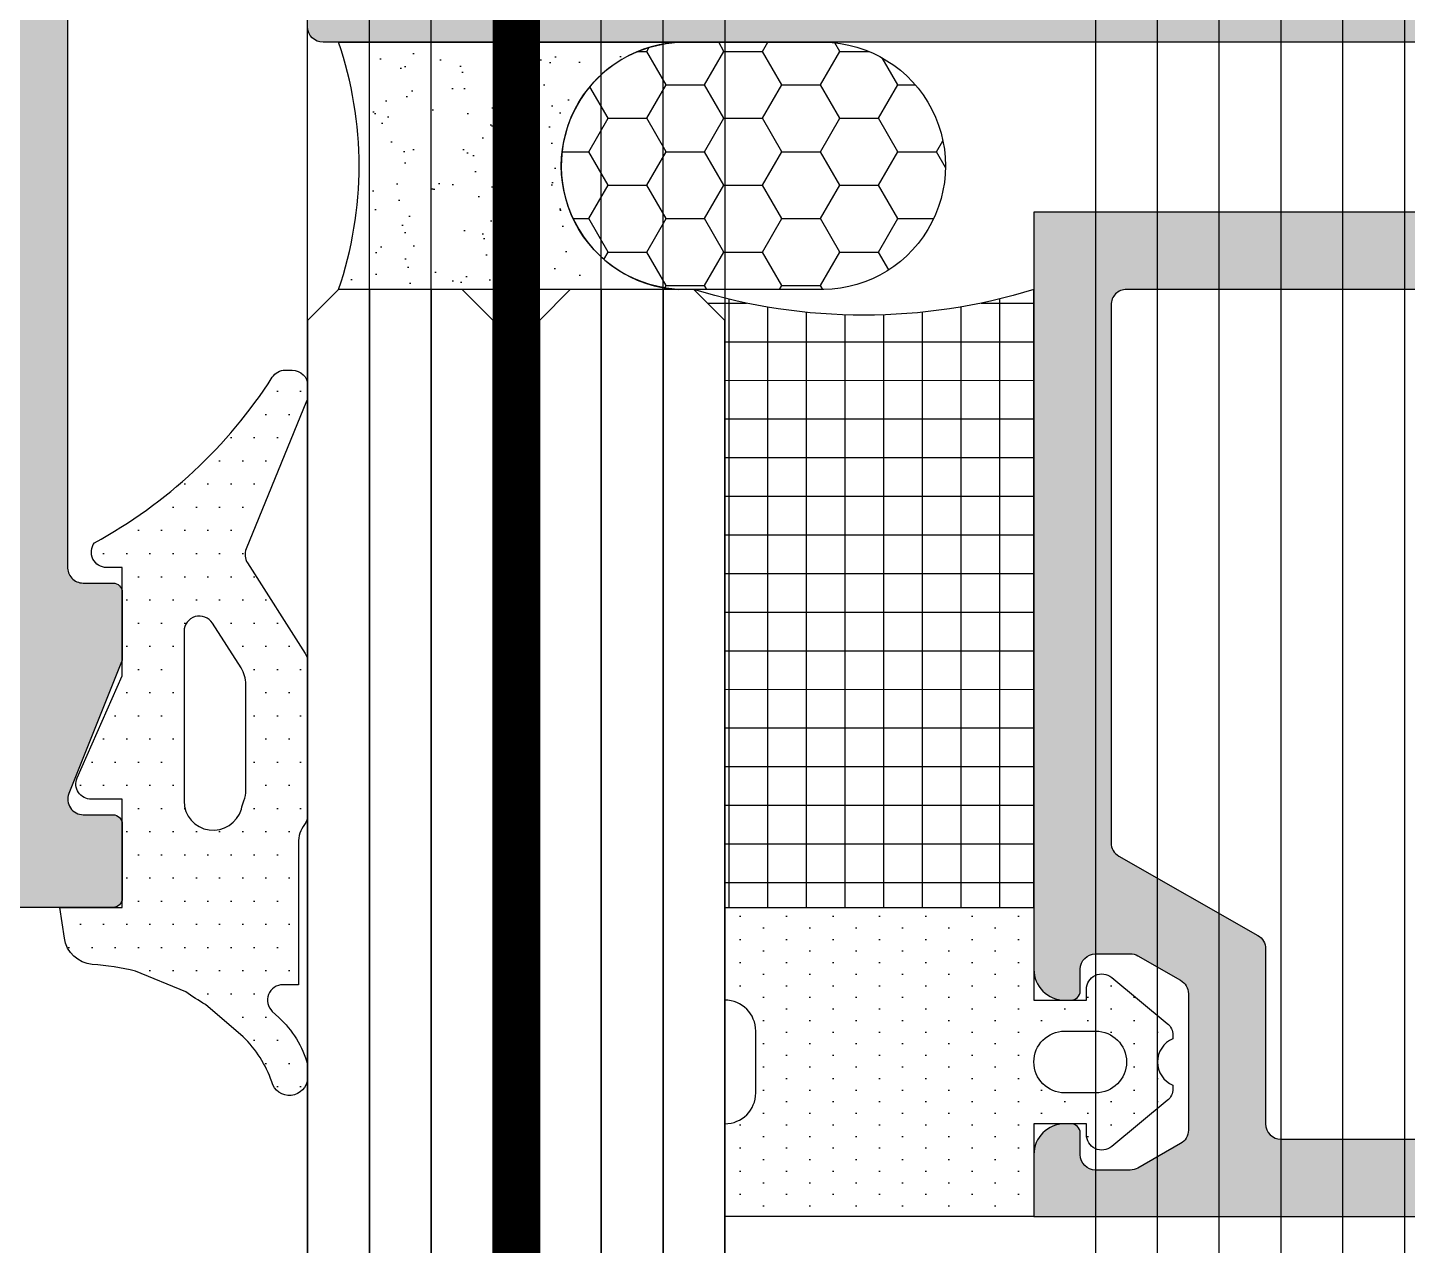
# Model space of a CAD drawing. Header units: millimetres. Extents: x 12351878 to 12381578, y 696206 to 738256.
# Drawn here: x 12356775.44 to 12356820.09, y 716177.85 to 716217.26 of the extents above; entities that cross this region are included whole.
import ezdxf

# ---------------------------------------------------------------- set-up
doc = ezdxf.new("R2010")
doc.units = ezdxf.units.MM
doc.header["$LTSCALE"] = 1000
doc.linetypes.add('CENTER2', pattern=[28.575000000000003, 19.05, -3.175, 3.175, -3.175])
doc.linetypes.add('HIDDEN', pattern=[0.125, 0.0625, -0.0625])
for name, color, linetype in [('ELASTOMER', 6, 'Continuous'), ('ELASTOMER-V', 241, 'Continuous'), ('EXTRUSION1', 4, 'Continuous'), ('FASTENER', 191, 'Continuous'), ('GLASS', 1, 'Continuous'), ('GLASS-V', 11, 'Continuous'), ('SFC-ELASTOMER', 6, 'Continuous'), ('SFC-ELASTOMER-V', 241, 'Continuous'), ('SILICONE', 8, 'Continuous'), ('SILICONE-V', 9, 'Continuous'), ('SYMBOL', 7, 'Continuous'), ('型材断面填充', 254, 'Continuous')]:
    doc.layers.add(name, color=color, linetype=linetype)

# ---------------------------------------------------------------- blocks, each defined once
blk = doc.blocks.new('*U102')
at = {"layer": 'GLASS'}
for points in [[(1964.257292167694, 23.49999995539967), (1.000000000014552, 23.5), (1.455191522836685e-11, 24.5), (2.182787284255028e-11, 32.5), (1.000000000021828, 33.5), (1964.2572921677, 33.49999995540694)], [(1964.257292167683, 11.49999995540694), (1.000000000003638, 11.5), (3.637978807091713e-12, 10.5), (-3.637978807091713e-12, 6.5), (0.999999999996362, 5.5), (1964.257292167672, 5.499999955399662)], [(1964.257292167683, 3.99999995540694), (1.000000000003638, 4), (3.637978807091713e-12, 3), (-3.637978807091713e-12, -1), (0.999999999996362, -2), (1964.257292167672, -2.000000044600336)]]:
    blk.add_lwpolyline(points, dxfattribs=at)
at = {"layer": 'GLASS-V'}
for p, q in [((2.182787284255028e-11, 31.5), (1964.257292167698, 31.49999995540694)), ((1.818989403545856e-11, 29.50000000000728), (1964.257292167698, 29.49999995540694)), ((1.818989403545856e-11, 27.5), (1964.257292167696, 27.49999995540694)), ((1.818989403545856e-11, 25.5), (1964.257292167694, 25.49999995540694)), ((3.637978807091713e-12, 9.5), (1964.257292167681, 9.499999955399662)), ((0, 7.5), (1964.257292167674, 7.499999955399662)), ((3.637978807091713e-12, 2), (1964.257292167681, 1.999999955399663)), ((0, 0), (1964.257292167674, -4.460033657858792e-08))]:
    blk.add_line(p, q, dxfattribs=at)
at = {"layer": 'GLASS-V', "linetype": 'HIDDEN', "const_width": 1.499999999999999}
blk.add_lwpolyline([(1, 4.75), (1964.257292167683, 4.750171004242848)], dxfattribs=at)
blk = doc.blocks.new('bnc01')
at = {"color": 0, "linetype": 'ByBlock', "xscale": -1, "rotation": 270}
blk.add_blockref('*U102', (3188.999999998137, 2745.071648793994, -6.694355303533301e-08), dxfattribs=at)
blk = doc.blocks.new('20211008-LC04')
at = {"layer": '型材断面填充', "linetype": 'ByBlock'}
h = blk.add_hatch(color=256, dxfattribs=at)
edge = h.paths.add_edge_path(flags=16)
edge.add_line((139.7340438328574, 22.50000195260873), (139.7340438328574, -22.50000195260145))
edge.add_arc((139.2340438328574, -22.50000195260145), 0.5, -90, 0, ccw=False)
edge.add_line((139.2340438328574, -23.00000195260145), (2.5, -23.00000195260145))
edge.add_arc((2.5, -22.50000195260145), 0.5, 180, 270, ccw=False)
edge.add_line((2, -22.50000195260145), (2, 22.50000195260873))
edge.add_arc((2.5, 22.50000195260873), 0.5, 90, 180, ccw=False)
edge.add_line((2.5, 23.00000195260873), (139.2340438328574, 23.00000195260873))
edge.add_arc((139.2340438328574, 22.50000195260873), 0.5, 0, 90, ccw=False)
edge = h.paths.add_edge_path()
edge.add_line((143.6999999999425, 37.00000195266693), (142.7385164807092, 37.00000195255052))
edge.add_arc((142.7385164806874, 36.50000195257599), 0.4999999999745341, 89.99999999749872, 201.8014094837972)
edge.add_line((142.2742781352608, 36.31430661442937), (143.9785430072698, 32.05364443446524))
edge.add_arc((143.6999999999789, 31.94222723151688), 0.3000000000391237, 5.558376869885251e-09, 21.801409492028824, ccw=False)
edge.add_line((144.0000000000182, 31.94222723154598), (144.0000000000036, 29.79999695261722))
edge.add_arc((143.6999999999716, 29.79999695260267), 0.3000000000320142, -89.99999999444162, 2.7791884349426255e-09, ccw=False)
edge.add_line((143.7000000000007, 29.49999695257065), (142.7330229671097, 29.49999695262886))
edge.add_arc((142.7330229670806, 28.99999695261795), 0.5000000000109139, 89.99999999666495, 183.66193703806)
edge.add_line((142.2340438328574, 28.96806227523848), (142.2340438328574, 3.499999999934516))
edge.add_arc((142.7340438328574, 3.499999999934516), 0.5, 180, 270)
edge.add_line((142.7340438328574, 2.999999999934516), (154.9999999999964, 2.999999999938154))
edge.add_line((154.9999999999964, 2.999999999938154), (154.9999999999891, 5.499999999938154))
edge.add_line((154.9999999999891, 5.499999999938154), (152.799999999992, 5.499999999909051))
edge.add_arc((152.8000000000065, 5.799999999926513), 0.3000000000174623, 180, 269.99999999722075, ccw=False)
edge.add_line((152.4999999999891, 5.799999999926513), (152.4999999999891, 6.735424868817063))
edge.add_arc((152.7999999999847, 6.735424868824339), 0.2999999999956344, 97.18075578131072, 180.0000000013896, ccw=False)
edge.add_line((152.7624999999862, 7.033071891313739), (156.4374999999745, 7.496078370753821))
edge.add_arc((156.4999999999891, 6.999999999930878), 0.5000000000001641, 1.6675016922818031e-09, 97.18075578313659, ccw=False)
edge.add_line((156.9999999999891, 6.99999999994543), (156.9999999999964, 2.49999999994543))
edge.add_line((156.9999999999964, 2.49999999994543), (177.9999999999964, 2.499999999996362))
edge.add_line((177.9999999999964, 2.499999999996362), (177.9999999999891, 4.999999999996362))
edge.add_line((177.9999999999891, 4.999999999996362), (175.299999999992, 4.999999999996362))
edge.add_arc((175.2999999999847, 5.299999999991996), 0.2999999999956344, 180.0000000013896, 270.0000000013896, ccw=False)
edge.add_line((174.9999999999891, 5.29999999998472), (174.9999999999891, 6.231671842684591))
edge.add_arc((175.299999999992, 6.231671842702781), 0.3000000000029104, 96.37937020970242, 180.000000003474, ccw=False)
edge.add_line((175.2666666666519, 6.529814239704137), (179.4444446228626, 6.996904014962638))
edge.add_arc((179.4999999999745, 6.499999999996362), 0.5000000000156489, 8.33779267850332e-10, 96.37934963270061, ccw=False)
edge.add_line((179.9999999999891, 6.500000000003638), (179.9999999999964, 1.000000000003638))
edge.add_arc((179.0000000000036, 0.999999999996362), 0.999999999992724, -89.99999999958311, 4.16889633925166e-10, ccw=False)
edge.add_line((179.0000000000109, 3.637978807091713e-12), (142.7340438328429, 3.637978807091713e-12))
edge.add_arc((142.7340438328429, -0.499999999996362), 0.5, 90, 180)
edge.add_line((142.2340438328429, -0.499999999996362), (142.2340438328574, -28.9680622752312))
edge.add_arc((142.7330229670806, -28.99999695261067), 0.500000000009456, 176.33806296194, 270.0000000033351)
edge.add_line((142.7330229671097, -29.49999695262159), (143.7000000000007, -29.49999695256338))
edge.add_arc((143.6999999999716, -29.79999695259539), 0.3000000000320142, -2.7791884349426255e-09, 89.99999999444162, ccw=False)
edge.add_line((144.0000000000036, -29.79999695260994), (144.0000000000182, -31.94222723153871))
edge.add_arc((143.6999999999825, -31.94222723150961), 0.3000000000356522, 338.19859050771316, 359.99999999444157, ccw=False)
edge.add_line((143.9785430072698, -32.05364443445796), (142.2742781352608, -36.31430661442209))
edge.add_arc((142.7385164806874, -36.50000195256871), 0.499999999973781, 158.1985905162028, 270.0000000025013)
edge.add_line((142.7385164807092, -37.00000195254324), (143.6999999999425, -37.00000195265966))
edge.add_arc((143.6999999999935, -37.30000195265529), 0.2999999999956344, 1.2506518487498397e-08, 90.00000000972727, ccw=False)
edge.add_line((143.9999999999891, -37.30000195258981), (144.0000000000182, -39.70000195259854))
edge.add_arc((143.7000000000189, -39.70000195260218), 0.2999999999992724, -90.0000000006948, 6.947971087356564e-10, ccw=False)
edge.add_line((143.7000000000153, -40.00000195260145), (140.2340438328611, -40.00000195260145))
edge.add_arc((140.2340438328611, -39.50000195260145), 0.5, 180, 270, ccw=False)
edge.add_line((139.7340438328611, -39.50000195260145), (139.7340438328574, -25.50000195259054))
edge.add_arc((139.2340438328574, -25.50000195259054), 0.5, 0, 90)
edge.add_line((139.2340438328574, -25.00000195259054), (0, -25.00000195260145))
edge.add_line((0, -25.00000195260145), (0, 25.00000195260873))
edge.add_line((0, 25.00000195260873), (139.2340438328647, 25.00000195260873))
edge.add_arc((139.2340438328647, 25.50000195260873), 0.5, 270, 360)
edge.add_line((139.7340438328647, 25.50000195260873), (139.7340438328611, 39.50000195260145))
edge.add_arc((140.2340438328611, 39.50000195260145), 0.5, 90, 180, ccw=False)
edge.add_line((140.2340438328611, 40.00000195260145), (143.7000000000153, 40.00000195260873))
edge.add_arc((143.7000000000189, 39.70000195260945), 0.2999999999992724, -6.947971087356564e-10, 90.0000000006948, ccw=False)
edge.add_line((144.0000000000182, 39.70000195260582), (143.9999999999891, 37.30000195259709))
edge.add_arc((143.6999999999935, 37.30000195266257), 0.2999999999956344, 269.9999999902727, 359.99999998749354, ccw=False)
at = {"color": 0, "linetype": 'ByBlock'}
blk.add_lwpolyline([(142.2340438328429, -0.499999999996362), (142.2340438328574, -28.9680622752312, 0.4330595391105082), (142.7330229671097, -29.49999695262159), (143.7000000000007, -29.49999695256338, -0.4142135623588882), (144.0000000000036, -29.79999695260994), (144.0000000000182, -31.94222723153871, -0.09541457240141751), (143.9785430072698, -32.05364443445796), (142.2742781352608, -36.31430661442209, 0.5305984520671994), (142.7385164807092, -37.00000195254324), (143.6999999999425, -37.00000195265966, -0.4142135623588878), (143.9999999999891, -37.30000195258981), (144.0000000000182, -39.70000195259854, -0.4142135623801987), (143.7000000000153, -40.00000195260145), (140.2340438328611, -40.00000195260145, -0.4142135623729884)], format="xyb", dxfattribs=at)
blk = doc.blocks.new('1902-190121-05')
at = {"layer": 'SFC-ELASTOMER-V'}
h = blk.add_hatch(dxfattribs=at)
h.set_pattern_fill('DOTS', color=256, scale=12, style=0)
h.set_pattern_definition([(0, (-98970.10255684076, 48449.73687001361), (0.375, 0.75), [0, -0.75])])
edge = h.paths.add_edge_path(flags=16)
edge.add_arc((2.999999999985448, 3.791658648551673), 1.000000000015246, 340.0515564116253, 360.0000000004169)
edge.add_line((4, 3.791658648558951), (4, 7.216346523804531))
edge.add_arc((3, 7.216346523804531), 1, 0, 32.51252295697732)
edge.add_line((3.843273989798035, 7.753830456713329), (2.921636994899017, 9.199813226143304))
edge.add_arc((2.5, 8.931071259692542), 0.4999999999992967, 32.51252295662578, 180)
edge.add_line((2, 8.931071259692542), (2, 3.445267455579597))
edge.add_arc((2.945267455579596, 3.445267455586872), 0.9452674555795963, 180.0000000004409, 344.0436198039462)
edge.add_arc((7.699999999938881, 2.085786437615751), 3.999999999945567, 160.0515564106914, 164.0436198036153, ccw=False)
edge = h.paths.add_edge_path()
edge.add_line((5.700274632123183, -2.5), (5.200274632123182, -2.5))
edge.add_arc((5.200274632123182, -3), 0.5, 90, 226.5750977282379)
edge.add_line((4.856573014825698, -3.363137987907975), (5.062209703814004, -3.557768307342484))
edge.add_arc((2.810392732513719, -5.996731531093245), 3.319521242445166, 16.082535006494084, 47.284695968269205, ccw=False)
edge.add_line((6, -5.077151867197244), (6, -5.527873661361808))
edge.add_arc((5.410320230555952, -5.495178773468069), 0.5905854605270673, 194.2601061977674, 356.8264757791229, ccw=False)
edge.add_arc((1.382684606796829, -6.820965289363812), 3.651283331540185, 18.86014357712771, 46.15869214434805)
edge.add_line((3.911794761312193, -4.18743689697294), (2.694840154203119, -3.144319681021444))
edge.add_arc((6.849778326155501, 3.942639481640071), 8.215138549408584, 234.2773992741729, 239.61778233818382, ccw=False)
edge.add_line((2.053275226047844, -2.726847709789581), (0.4342153403558768, -2.061742001620586))
edge.add_arc((-1.814379726623883, -11.80565395856683), 9.999999999998288, 77.00538320812723, 85.15038797391819)
edge.add_arc((-0.8844323758821699, -0.8450336328387493), 0.9999999999970132, 188.5307656098657, 265.15038797390406, ccw=False)
edge.add_line((-1.873368728745844, -0.9933740857668452), (-2.022374841617419, 0))
edge.add_line((-2.022374841617419, 0), (0, 0))
edge.add_line((0, 0), (0, 3.5))
edge.add_line((0, 3.5), (-1, 3.5))
edge.add_arc((-1, 4), 0.5, 157.3801350519596, 270, ccw=False)
edge.add_line((-1.461538461531745, 4.192307692304892), (0, 7.5))
edge.add_line((0, 7.5), (0, 11))
edge.add_line((0, 11), (-0.5, 11))
edge.add_arc((-0.5, 11.5), 0.5, 143.130102353489, 270, ccw=False)
edge.add_arc((-8.48604476766195, 25.71938799749478), 15.85236378089338, 298.5903152219879, 327.3087335570696)
edge.add_arc((5.275992096416302, 16.88727938233205), 0.5000000004721561, 89.99999989828092, 147.308733456111, ccw=False)
edge.add_line((5.275992097303967, 17.38727938281227), (5.5, 17.38727938281227))
edge.add_arc((5.5, 16.88727938281227), 0.5, 0, 90, ccw=False)
edge.add_line((6, 16.88727938281227), (6, 16.57181067422061))
edge.add_arc((5.499999999985448, 16.57181067423517), 0.500000000014552, 337.765229581395, 359.9999999983325, ccw=False)
edge.add_line((5.962820559259852, 16.3826093795069), (4.010239718350931, 11.60624377280328))
edge.add_arc((4.473060277596232, 11.41704247808229), 0.4999999999842318, 157.7652295809047, 212.5125229568189)
edge.add_line((4.051423282711767, 11.14830051163881), (5.921636994899018, 8.214068468187177))
edge.add_arc((5.5, 7.945326501729141), 0.5000000000032073, -8.33779267850332e-10, 32.51252295732888, ccw=False)
edge.add_line((6, 7.945326501721864), (6, 2.985786437631758))
edge.add_arc((5.5, 2.985786437639034), 0.5, 323.13010235348895, 359.9999999991662, ccw=False)
edge.add_arc((6.700000000011643, 2.08578643763758), 1.000000000013095, 143.1301023548229, 180.0000000004169)
edge.add_line((5.699999999997088, 2.085786437630304), (5.699999999997088, -2.499999999992724))
at = {"color": 0, "linetype": 'ByBlock'}
blk.add_lwpolyline([(5.700274632123183, -2.5), (5.200274632123182, -2.5, 0.6781657042072787), (4.856573014825698, -3.363137987907975), (5.062209703814004, -3.557768307342484, -0.1369925665543304), (6, -5.077151867197244), (6, -5.527873661361808, -0.8583636528139141), (4.837932198410272, -5.640654293129045), (4.837932198410272, -5.640654293129045, 0.1196789164036482), (3.911794761312193, -4.18743689697294), (2.694840154203119, -3.144319681021444, -0.023306035294527), (2.053275226047844, -2.726847709789581), (0.434215340355877, -2.061742001620586, 0.0355542577770579), (-0.9689730441314168, -1.841453662447746, -0.3473545955404444), (-1.873368728745844, -0.9933740857668452), (-2.022374841617419, 0), (0, 0), (0, 3.5), (-1, 3.5, -0.5351837584879964), (-1.461538461531745, 4.192307692304892), (0, 7.5), (0, 11), (-0.5, 11, -0.6180339887539168), (-0.8999999999941792, 11.80000000000291, 0.125967746607834), (4.855195536176325, 17.15733540496876, -0.2554021300214613), (5.275992097303967, 17.38727938281227), (5.5, 17.38727938281227, -0.4142135623730951), (6, 16.88727938281227), (6, 16.57181067422061, -0.0973230273531179), (5.962820559259852, 16.3826093795069), (4.010239718350931, 11.60624377280328, 0.2435300941548702), (4.051423282711767, 11.14830051163881), (5.921636994899018, 8.214068468187177, -0.1428220295938806), (6, 7.945326501721864), (6, 2.985786437631758, -0.1622776601676325), (5.899999999994179, 2.685786437636124, 0.1622776601672591), (5.699999999997088, 2.085786437630304), (5.699999999997088, -2.499999999992724)], format="xyb", dxfattribs=at)
blk.add_lwpolyline([(3.940000000002328, 3.450484206368855, 0.0872619888188986), (4, 3.791658648558951), (4, 7.216346523804531, 0.1428220295893762), (3.843273989798035, 7.753830456713329), (2.921636994899017, 9.199813226143304, 0.7500537688432675), (2, 8.931071259692542), (2, 3.445267455579596, 0.8696209430341955), (3.854114949586802, 3.185408272176573, -0.0174204244168828)], format="xyb", close=True, dxfattribs=at)
blk = doc.blocks.new('20211011-LC03')
at = {"layer": '型材断面填充', "linetype": 'ByBlock'}
h = blk.add_hatch(color=256, dxfattribs=at)
edge = h.paths.add_edge_path()
edge.add_arc((3.270390053760032, 2.200003247972086), 0.1999999999991586, 269.9999999999653, 389.9999999965665)
edge.add_line((3.443595134522184, 2.300003247961286), (3.339094735798426, 2.481003248001798))
edge.add_arc((3.531352375437631, 2.592003247991786), 0.2219999999941796, 90.00000000189522, 209.9999999978836, ccw=False)
edge.add_line((3.531352375430288, 2.814003247985966), (3.813573580322554, 2.814003248015069))
edge.add_arc((3.813573580374838, 3.036003248020049), 0.22200000000498, 269.9999999865061, 322.4314079591565)
edge.add_line((3.98953610593162, 2.900647459071479), (5.496837764614611, 4.860139615368098))
edge.add_arc((5.671215042220319, 4.72600324798232), 0.2200000000014329, 89.99999999891031, 142.431407971839, ccw=False)
edge.add_line((5.671215042224503, 4.946003247983754), (7.639361378242029, 4.946003247983754))
edge.add_arc((7.639361378240009, 4.726003247986635), 0.2199999999971185, -37.56859203026619, 89.99999999947403, ccw=False)
edge.add_line((7.813738655837369, 4.591866880597081), (4.499334660926252, 0.2831416872068075))
edge.add_line((4.499334660926252, 0.2831416872068075), (4.499334660926252, -1.499992678509443))
edge.add_arc((3.999334660925926, -1.499992678509769), 0.500000000000326, -89.99990747224382, 3.728928277269006e-11, ccw=False)
edge.add_line((3.999335468382924, -1.999992678509443), (2.499999192543328, -1.999994293422787))
edge.add_arc((2.500000000000326, -2.499994293422461), 0.500000000000326, 90.00009252775627, 180.0000000000373)
edge.add_line((2, -2.499994293422787), (2.000011854172044, -43.00001866549428))
edge.add_arc((1.500011854172044, -43.00001866549428), 0.5, -90, 0, ccw=False)
edge.add_line((1.500011854172044, -43.50001866549428), (1.000011854172044, -43.50001866549428))
edge.add_line((1.000011854172044, -43.50001866549428), (1.438985054846853e-05, -40.50001866546518))
edge.add_line((1.438985054846853e-05, -40.50001866546518), (0, 0))
edge.add_line((0, 0), (2.499334660926252, 3.247972927056253e-06))
edge.add_line((2.499334660926252, 3.247972927056253e-06), (2.499334660926252, 2.000003247972927))
edge.add_line((2.499334660926252, 2.000003247972927), (3.270390053759911, 2.000003247972927))
at = {"color": 0, "linetype": 'ByBlock'}
blk.add_lwpolyline([(3.270390053759911, 2.000003247972927, 0.5773502691698529), (3.443595134522184, 2.300003247961286), (3.339094735798426, 2.481003248001798, -0.5773502691662875), (3.531352375430288, 2.814003247985966), (3.813573580322554, 2.814003248015069, 0.2328517585496297), (3.98953610593162, 2.900647459071479), (5.496837764614611, 4.860139615368098, -0.2328517585509097), (5.671215042224503, 4.946003247983754), (7.639361378242029, 4.946003247983754, -0.6222550571454836), (7.813738655837369, 4.591866880597081), (4.499334660926252, 0.2831416872068075), (4.499334660926252, -1.499992678509443, -0.4142130893760066), (3.999335468382924, -1.999992678509443), (2.499999192543328, -1.999994293422787, 0.4142130893760066), (2, -2.499994293422787), (2.000011854172044, -43.00001866549428, -0.4142135623730951), (1.500011854172044, -43.50001866549428), (1.000011854172044, -43.50001866549428), (1.438985054846853e-05, -40.50001866546518), (0, 0), (2.499334660926252, 3.247972927056253e-06), (2.499334660926252, 2.000003247972927)], format="xyb", close=True, dxfattribs=at)
blk = doc.blocks.new('*U126')
at = {"linetype": 'CENTER2', "ltscale": 0.5}
blk.add_line((0, 4.489821402199595), (-3.363706227947028e-13, -14.24520261432553), dxfattribs=at)
at = {"color": 0, "linetype": 'ByBlock'}
for p, q in [((-2.500000000002155, -12.50002508449324), (-2.5, 0)), ((2.500000000003302, -12.50002508449324), (2.499999999998181, 0)), ((-2.5, -0.8660254037822597), (2.5, -0.8660254037822597)), ((-2.033333333335003, -12.50002508449324), (-2.033333333332848, -0.8660254037822597)), ((2.033333333330693, -12.50002508449324), (2.033333333331029, -0.8660254037822597)), ((2.500000000003302, -12.50002508449324), (-2.500000000002155, -12.50002508449324))]:
    blk.add_line(p, q, dxfattribs=at)
blk.add_lwpolyline([(-0.5625, 2.089062233830191), (-0.9791666666660603, 3), (-2.499999999998181, 3, 0.4142135623730951), (-4.5, 1), (-4.5, 0), (4.5, 0), (4.500000000001819, 0.999999999996362, 0.4142135623730951), (2.500000000001819, 3), (0.9791666666660603, 3), (0.5625, 2.089062233830191)], format="xyb", close=True, dxfattribs=at)
blk = doc.blocks.new('20211011-LC09')
at = {"layer": 'SILICONE', "linetype": 'ByBlock'}
h = blk.add_hatch(dxfattribs=at)
h.set_pattern_fill('AR-SAND', color=256, style=0)
h.set_pattern_definition([(37.50000000000001, (-26414.08292103115, 34225.69545153731), (-0.06299335810960816, 1.926823769013159), [0, -1.52, 0, -1.7, 0, -1.625]), (7.499999999999999, (-26414.08292103115, 34225.69545153731), (1.769776705267727, 2.82214606522974), [0, -0.82, 0, -1.37, 0, -0.525]), (327.5, (-26415.31292103115, 34225.69545153731), (3.114141861751495, 0.005659053536964942), [0, -0.5, 0, -1.8, 0, -2.35]), (317.5, (-26415.31292103115, 34225.69545153731), (3.006126604572294, 0.8776755649342494), [0, -0.25, 0, -1.18, 0, -1.35])])
h.paths.add_polyline_path([(-32.49999579065843, -6.000000996711606), (-26.49999579065479, -6.000000996711606), (-26.49999579065479, 0), (-32.49999579065843, 0)])
at = {"layer": '型材断面填充', "linetype": 'ByBlock'}
h = blk.add_hatch(color=256, dxfattribs=at)
edge = h.paths.add_edge_path()
edge.add_line((-6.999999999938154, -21.00002798128844), (-6.999999999923602, -20.80000289693271))
edge.add_arc((-7.299999999906504, -20.8000028969127), 0.2999999999829015, 359.9999999961786, 450.0000000010422)
edge.add_line((-7.299999999911961, -20.5000028969298), (-7.999999999938154, -20.5000028969298))
edge.add_arc((-7.999999999938154, -20.0000028969298), 0.5, 180, 270, ccw=False)
edge.add_line((-8.499999999938154, -20.0000028969298), (-8.499999999938154, -18.88278511547105))
edge.add_arc((-7.999999999948276, -18.88278511547534), 0.4999999999898783, 150.2551187020553, 179.9999999995082, ccw=False)
edge.add_line((-8.434121570997377, -18.63471564629435), (-7.643960303234053, -17.25193342773855))
edge.add_arc((-7.209838732187134, -17.50000289691605), 0.4999999999862544, 89.99999999984078, 150.2551187022781, ccw=False)
edge.add_line((-7.209838732185744, -17.0000028969298), (-2.790161267690564, -17.00000289691525))
edge.add_arc((-2.790161267695728, -17.50000289692892), 0.5000000000136673, 29.74488129666412, 89.99999999940832, ccw=False)
edge.add_line((-2.356039696620428, -17.25193342774583), (-1.565878428875294, -18.63471564629435))
edge.add_arc((-1.999999999938002, -18.88278511547163), 0.4999999999998483, 6.588152245967649e-11, 29.74488129680128, ccw=False)
edge.add_line((-1.499999999938154, -18.88278511547105), (-1.499999999938154, -20.0000028969298))
edge.add_arc((-1.999999999938154, -20.0000028969298), 0.5, -90, 0, ccw=False)
edge.add_line((-1.999999999938154, -20.5000028969298), (-2.699999999949796, -20.5000028969298))
edge.add_arc((-2.699999999955253, -20.8000028969127), 0.2999999999829015, 89.9999999989578, 179.9999999954838)
edge.add_line((-2.999999999938154, -20.80000289688905), (-2.999999999952706, -21.00000289685704))
edge.add_arc((-1.999999999952706, -21.0000028969298), 1, 179.9999999958312, 269.9999999991662)
edge.add_line((-1.999999999967258, -22.0000028969298), (3.637978807091713e-12, -22.0000028969589))
edge.add_line((3.637978807091713e-12, -22.0000028969589), (0, 0))
edge.add_line((0, 0), (-3.150000360878039, 0))
edge.add_line((-3.150000360878039, 0), (-3.1500003602996, 0.9999999997453415))
edge.add_arc((-3.650000360299638, 1.000000000036342), 0.5000000000000382, 359.9999999666538, 449.9999999999956)
edge.add_line((-3.6500003602996, 1.50000000003638), (-6.350000360303966, 1.500000000029104))
edge.add_arc((-6.350000360303474, 1.000000000028612), 0.5000000000004916, 90.00000000005636, 179.9999999665931)
edge.add_line((-6.850000360303966, 1.000000000320142), (-6.850000360893318, 0))
edge.add_line((-6.850000360893318, 0), (-26.49999579065479, 0))
edge.add_line((-26.49999579065479, 0), (-26.49999579065479, -6.000000996711606))
edge.add_line((-26.49999579065479, -6.000000996711606), (-32.49999579065843, -6.000000996711606))
edge.add_line((-32.49999579065843, -6.000000996711606), (-32.49999579066207, -22.00005306547246))
edge.add_line((-32.49999579066207, -22.00005306547246), (-7.999999999938154, -22.00002798121568))
edge.add_arc((-7.999999999938154, -21.00002798121568), 1, 270, 359.9999999958312)
edge = h.paths.add_edge_path(flags=16)
edge.add_line((-2.499999999996362, -14.00000289691525), (-2.499999999996362, -3.000000081781764))
edge.add_arc((-2.999999999996909, -3.00000008178231), 0.5000000000005467, 6.264420500603694e-11, 89.99999971895912)
edge.add_line((-2.999999997544364, -2.500000081781764), (-23.49999578820643, -2.499999978754204))
edge.add_arc((-23.49999579065898, -2.999999978753654), 0.4999999999994507, 89.99999971895865, 180.0000000000629)
edge.add_line((-23.99999579065843, -2.999999978754204), (-23.99999579065843, -8.000000996711606))
edge.add_arc((-24.49999579065843, -8.000000996711606), 0.5, -90, 0, ccw=False)
edge.add_line((-24.49999579065843, -8.500000996711606), (-29.49999579066207, -8.500000996711606))
edge.add_arc((-29.49999579066207, -9.000000996711606), 0.5, 90, 180)
edge.add_line((-29.99999579066207, -9.000000996711606), (-29.99999579066207, -19.00004999392695))
edge.add_arc((-29.49999579066105, -19.0000499939262), 0.5000000000010161, 180.0000000000863, 270.0000586622206)
edge.add_line((-29.49999527873661, -19.50004999392695), (-12.09812668309314, -19.50003217707126))
edge.add_arc((-12.098127195017, -19.00003217707426), 0.4999999999972636, 270.0000586621528, 330.2551187025408)
edge.add_line((-11.66400562395938, -19.24810164625524), (-9.094766641905153, -14.7519334277531))
edge.add_arc((-8.660645070846213, -15.00000289693688), 0.4999999999998032, 89.9999999999676, 150.2551187023375, ccw=False)
edge.add_line((-8.66064507084593, -14.50000289693708), (-2.999999999992724, -14.50000289691525))
edge.add_arc((-2.999999999995473, -14.00000289691614), 0.49999999999911, 270.000000000315, 360.000000000102)
at = {"color": 0, "linetype": 'ByBlock'}
for points in [[(-6.999999999938154, -21.00002798128844), (-6.999999999923602, -20.80000289693271, 0.4142135623979575), (-7.299999999911961, -20.5000028969298), (-7.999999999938154, -20.5000028969298, -0.414213562373095), (-8.499999999938154, -20.0000028969298), (-8.499999999938154, -18.88278511547105, -0.1305202039180205), (-8.434121570997377, -18.63471564629435), (-7.643960303234053, -17.25193342773855, -0.2691426359050219), (-7.209838732185744, -17.0000028969298), (-2.790161267690564, -17.00000289691525, -0.2691426359064585), (-2.356039696620428, -17.25193342774583), (-1.565878428875294, -18.63471564629435, -0.1305202039148366), (-1.499999999938154, -18.88278511547105), (-1.499999999938154, -20.0000028969298, -0.414213562373095), (-1.999999999938154, -20.5000028969298), (-2.699999999949796, -20.5000028969298, 0.414213562355336), (-2.999999999938154, -20.80000289688905), (-2.999999999952706, -21.00000289685704, 0.4142135623901437), (-1.999999999967258, -22.0000028969298), (3.637978807091713e-12, -22.0000028969589), (0, 0), (-3.150000360878039, 0), (-3.1500003602996, 0.9999999997453415, 0.4142135625435369), (-3.6500003602996, 1.50000000003638), (-6.350000360303966, 1.500000000029104, 0.4142135622020328), (-6.850000360303966, 1.000000000320142), (-6.850000360893318, 0), (-26.49999579065479, 0), (-26.49999579065479, -6.000000996711606), (-32.49999579065843, -6.000000996711606), (-32.49999579066207, -22.00005306547246), (-7.999999999938154, -22.00002798121568, 0.4142135623517842)], [(-2.499999999996362, -14.00000289691525), (-2.499999999996362, -3.000000081781764, 0.4142135609361076), (-2.999999997544364, -2.500000081781764), (-23.49999578820643, -2.499999978754204, 0.4142135638100856), (-23.99999579065843, -2.999999978754204), (-23.99999579065843, -8.000000996711606, -0.414213562373095), (-24.49999579065843, -8.500000996711606), (-29.49999579066207, -8.500000996711606, 0.414213562373095), (-29.99999579066207, -9.000000996711606), (-29.99999579066207, -19.00004999392695, 0.4142138622510847), (-29.49999527873661, -19.50004999392695), (-12.09812668309314, -19.50003217707126, 0.2691423614022895), (-11.66400562395938, -19.24810164625524), (-9.094766641905153, -14.7519334277531, -0.2691426359047059), (-8.66064507084593, -14.50000289693708), (-2.999999999992724, -14.50000289691525, 0.4142135623720061)]]:
    blk.add_lwpolyline(points, format="xyb", close=True, dxfattribs=at)
at = {"layer": 'SILICONE'}
blk.add_lwpolyline([(-32.49999579065843, -6.000000996711606), (-26.49999579065479, -6.000000996711606), (-26.49999579065479, 0), (-32.49999579065843, 0)], close=True, dxfattribs=at)
at = {"layer": 'FASTENER', "xscale": -0.8, "yscale": 0.8, "zscale": 0.8, "rotation": 180}
blk.add_blockref('*U126', (-17.49999579066207, -2.500000003848982), dxfattribs=at)
blk = doc.blocks.new('*U44')
at = {"layer": 'ELASTOMER-V', "linetype": 'ByBlock'}
h = blk.add_hatch(dxfattribs=at)
h.set_pattern_fill('DOTS', color=256, scale=12, style=0)
h.set_pattern_definition([(0, (0, -2.000019868988602), (0.375, 0.75), [0, -0.75])])
edge = h.paths.add_edge_path()
edge.add_arc((0.9997912681061507, -14.81267845198454), 1.000052182993386, 0, 90)
edge.add_line((0.9997912681061507, -13.81262626899115), (-1.000313097880621, -13.81262626899115))
edge.add_arc((-1.000313097880621, -14.81267845198454), 1.000052182993386, 90, 180)
edge.add_line((-2.000365280874007, -14.81267845198454), (-5.000000000073101, -14.81267845198454))
edge.add_line((-5.000000000073101, -14.81267845198454), (-5.000000000076739, -4.812658582995937))
edge.add_line((-5.000000000076739, -4.812658582995937), (-2, -4.812658582995937))
edge.add_line((-2, -4.812658582995937), (-2, -3.11250000000291))
edge.add_line((-2, -3.11250000000291), (-2.350000000002183, -3.11250000000291))
edge.add_arc((-2.34999999999976, -2.612500000001841), 0.5000000000010694, 140.4654215854086, 269.9999999997224, ccw=False)
edge.add_line((-2.735620282557647, -2.294228107304662), (-1.24998938407748, -0.4942281073055028))
edge.add_arc((-0.8643691015187139, -0.8125000000001112), 0.5000000000001112, 90.00000000000051, 140.4654215857, ccw=False)
edge.add_line((-0.8643691015187187, -0.3125), (-0.75, -0.3124999999999998))
edge.add_arc((3.469446951953618e-17, 4.440892098500626e-16), 0.8125000000000001, 202.6198649480404, 337.3801350519596)
edge.add_line((0.75, -0.3125), (0.8643691015150807, -0.3125))
edge.add_arc((0.8643691015150929, -0.8124999999999791), 0.4999999999999791, 39.53457841442798, 90.00000000000142, ccw=False)
edge.add_line((1.249989384073046, -0.4942281073045933), (2.735620282560603, -2.294228107304662))
edge.add_arc((2.349999999999038, -2.612500000000107), 0.500000000002803, -90.00000000013472, 39.534578414169914, ccw=False)
edge.add_line((2.349999999997863, -3.11250000000291), (1.999999999999318, -3.11250000000291))
edge.add_line((1.999999999999318, -3.11250000000291), (1.999999999999318, -4.812658582995937))
edge.add_line((1.999999999999318, -4.812658582995937), (5.000000000079694, -4.812658582995937))
edge.add_line((5.000000000079694, -4.812658582995937), (5.000000000079694, -14.81267845198454))
edge.add_line((5.000000000079694, -14.81267845198454), (1.999843451099537, -14.81267845198454))
edge = h.paths.add_edge_path(flags=16)
edge.add_line((0.9999999999996589, -2.8125), (0.9999999999996589, -3.8125))
edge.add_arc((-3.410605131648481e-13, -3.8125), 1, -180, 0, ccw=False)
edge.add_line((-1.000000000000341, -3.8125), (-1.000000000000341, -2.8125))
edge.add_arc((-3.410605131648481e-13, -2.8125), 1, 0, 180, ccw=False)
at = {"color": 0, "linetype": 'ByBlock'}
for points in [[(1.999843451099537, -14.81267845198454, 0.414213562373095), (0.9997912681061507, -13.81262626899115), (-1.000313097880621, -13.81262626899115, 0.414213562373095), (-2.000365280874007, -14.81267845198454), (-5.000000000073101, -14.81267845198454), (-5.000000000076739, -4.812658582995937), (-2, -4.812658582995937), (-2, -3.11250000000291), (-2.350000000002183, -3.11250000000291, -0.634218949713358), (-2.735620282557647, -2.294228107304662), (-1.24998938407748, -0.4942281073055027, -0.2238262200734478), (-0.8643691015187187, -0.3125), (-0.75, -0.3124999999999998, 0.6666666666666664), (0.75, -0.3125), (0.8643691015150807, -0.3125, -0.2238262200728703), (1.249989384073046, -0.4942281073045933), (2.735620282560603, -2.294228107304662, -0.6342189497133012), (2.349999999997863, -3.11250000000291), (1.999999999999318, -3.11250000000291), (1.999999999999318, -4.812658582995937), (5.000000000079694, -4.812658582995937), (5.000000000079694, -14.81267845198454)], [(0.9999999999996589, -2.8125), (0.9999999999996589, -3.8125, -0.9999999999999998), (-1.000000000000341, -3.8125), (-1.000000000000341, -2.8125, -0.9999999999999998)]]:
    blk.add_lwpolyline(points, format="xyb", close=True, dxfattribs=at)
blk = doc.blocks.new('*U146')
at = {"layer": 'GLASS'}
for points in [[(372.5000349714446, 11.49999999080095), (1.000000000007276, 11.5), (7.275957614183426e-12, 10.5), (0, 6.5), (0.999999999996362, 5.5), (372.5000349714336, 5.499999990793675)], [(372.5000349714446, 3.999999990800951), (1.000000000007276, 4), (7.275957614183426e-12, 3), (0, -1), (0.999999999996362, -2), (372.5000349714336, -2.000000009206325)]]:
    blk.add_lwpolyline(points, dxfattribs=at)
at = {"layer": 'GLASS-V'}
for p, q in [((3.637978807091713e-12, 9.5), (372.5000349714409, 9.499999990793675)), ((0, 7.5), (372.5000349714336, 7.499999990793675)), ((3.637978807091713e-12, 2), (372.5000349714409, 1.999999990793675)), ((0, 0), (372.5000349714336, -9.206324770073905e-09))]:
    blk.add_line(p, q, dxfattribs=at)
at = {"layer": 'GLASS-V', "linetype": 'HIDDEN', "const_width": 1.499999999999999}
blk.add_lwpolyline([(1.000000000003638, 4.75), (372.5000349714446, 4.750171039636861)], dxfattribs=at)
blk = doc.blocks.new('apqs03')
at = {"layer": 'ELASTOMER-V'}
h = blk.add_hatch(dxfattribs=at)
h.set_pattern_fill('HONEY', color=256, scale=10, angle=-1.27e-14, style=0)
h.set_pattern_definition([(360, (36112.9706805069, -9761.784670563065), (1.875, 1.082531754730547), [1.25, -2.5]), (119.9999999999999, (36112.9706805069, -9761.784670563065), (-1.874999999999999, 1.082531754730549), [1.249999999999986, -2.499999999999973]), (59.99999999999997, (36112.9706805069, -9761.784670563065), (9e-16, 2.165063509461096), [-2.5, 1.25])])
edge = h.paths.add_edge_path()
edge.add_arc((3203.634858388454, -2060.145419742912), 4.005547692733369, -93.01707222473033, 93.01707543979637, ccw=False)
edge.add_line((3203.424032347277, -2064.145415330189), (3199.424030863869, -2064.14541533016))
edge.add_arc((3199.212735109031, -2060.14541975467), 4.005572430927792, -273.02377846476725, -86.9762183201683, ccw=False)
edge.add_line((3199.424030639231, -2056.145424167393), (3203.424032122646, -2056.145424167436))
at = {"layer": 'SILICONE', "linetype": 'ByBlock'}
h = blk.add_hatch(dxfattribs=at)
h.set_pattern_fill('AR-SAND', color=256, angle=-90.00000000000001, style=0)
h.set_pattern_definition([(307.5, (36112.9706805069, -9761.784670563065), (1.926823769013158, 0.0629933581096078), [0, -1.519999999999989, 0, -1.699999999999989, 0, -1.624999999999989]), (277.5, (36112.9706805069, -9761.784670563065), (2.822146065229739, -1.769776705267727), [0, -0.82, 0, -1.369999999999999, 0, -0.525]), (237.5, (36112.9706805069, -9760.554670563084), (0.0056590535369644, -3.114141861751495), [0, -0.5, 0, -1.8, 0, -2.35]), (227.5, (36112.9706805069, -9760.554670563084), (0.8776755649342488, -3.006126604572293), [0, -0.2499999999999986, 0, -1.179999999999988, 0, -1.349999999999989])])
edge = h.paths.add_edge_path()
edge.add_arc((3199.212731879205, -2060.145420355839), 4.005573201520415, 86.97617586538134, 266.9761758653832)
edge.add_line((3199.00143312104, -2064.145416544168), (3188.000012798453, -2064.145416544125))
edge.add_arc((3176.291782321408, -2060.145421291352), 12.37265625940065, -18.86219918310665, 18.86220239817467)
edge.add_line((3188.000012574717, -2056.145425381488), (3199.424030639348, -2056.145424167495))
at = {"layer": 'SILICONE-V', "linetype": 'ByBlock'}
h = blk.add_hatch(dxfattribs=at)
h.set_pattern_fill('ANSI37', color=256, scale=10, angle=135, style=0)
h.set_pattern_definition([(180, (33189.39384206757, 16078.34097612614), (-3.296212748401287e-16, -1.25), []), (270, (33189.39384206757, 16078.34097612614), (1.25, -4.296212748401287e-16), [])])
edge = h.paths.add_edge_path()
edge.add_line((3210.49991023168, -2084.145495526376), (3210.499930100588, -2064.145520582606))
edge.add_arc((3204.999965306371, -2046.417564403848), 18.5615204930512, 252.7636972806257, 287.23610946058733, ccw=False)
edge.add_line((3199.49994071573, -2064.145502031199), (3200.499927688667, -2065.145502031199))
edge.add_line((3200.49992768839, -2065.145502031199), (3200.499940230562, -2084.145495526463))
edge.add_line((3200.49994022958, -2084.145495526376), (3210.499910230137, -2084.145495526376))
at = {"layer": 'ELASTOMER', "elevation": 5.176894548983447e-10}
blk.add_lwpolyline([(3203.424032121897, -2056.145424167509, -1.054094626386785), (3203.424032347277, -2064.145415330189), (3199.424030862749, -2064.145415330189, -1.05421818278328), (3199.424030639231, -2056.145424167393)], format="xyb", close=True, dxfattribs=at)
at = {"layer": 'SILICONE'}
for points, elevation in [([(3199.424030639231, -2056.145424167393, 1), (3199.00143312104, -2064.145416544168), (3188.000012798235, -2064.145416544168, 0.1661066572795138), (3188.000012574717, -2056.145425381488)], 5.176894548983447e-10), ([(3210.49991023168, -2084.145495526376), (3210.499904254451, -2064.145520582679, -0.1515591109115834), (3199.499924313277, -2064.145502031199), (3200.499924313277, -2065.145502031199), (3200.499936856329, -2084.145495526376)], -3.970925637230914e-08)]:
    blk.add_lwpolyline(points, format="xyb", close=True, dxfattribs=dict(at, elevation=elevation))
at = {"color": 0, "linetype": 'ByBlock', "rotation": 270}
blk.add_blockref('*U146', (3189.000025721267, -2064.145416544168), dxfattribs=at)
at = {"layer": 'ELASTOMER', "rotation": 270}
blk.add_blockref('*U44', (3215.312610952184, -2089.145495526493, -3.970925637230901e-08), dxfattribs=at)
at = {"layer": 'EXTRUSION1'}
blk.add_blockref('20211008-LC04', (3037, -2044.14541459165), dxfattribs=at)
at = {"layer": 'EXTRUSION1', "rotation": 270}
for name, p in [('20211011-LC03', (3230.499944077805, -2054.145497848396, -3.970925637230901e-08)), ('20211011-LC09', (3232.499994566664, -2094.145488600712, -3.970925637230901e-08))]:
    blk.add_blockref(name, p, dxfattribs=at)
at = {"layer": 'SFC-ELASTOMER'}
blk.add_blockref('1902-190121-05', (3180.999994784594, -2084.145416544168), dxfattribs=at)

msp = doc.modelspace()

# ---------------------------------------------------------------- block references
at = {"layer": 'SYMBOL'}
for name, p in [('apqs03', (12353597.50000522, 718272.9283430666)), ('bnc01', (12353597.50000522, 712572.9283430666))]:
    msp.add_blockref(name, p, dxfattribs=at)

doc.saveas('drawing.dxf')
